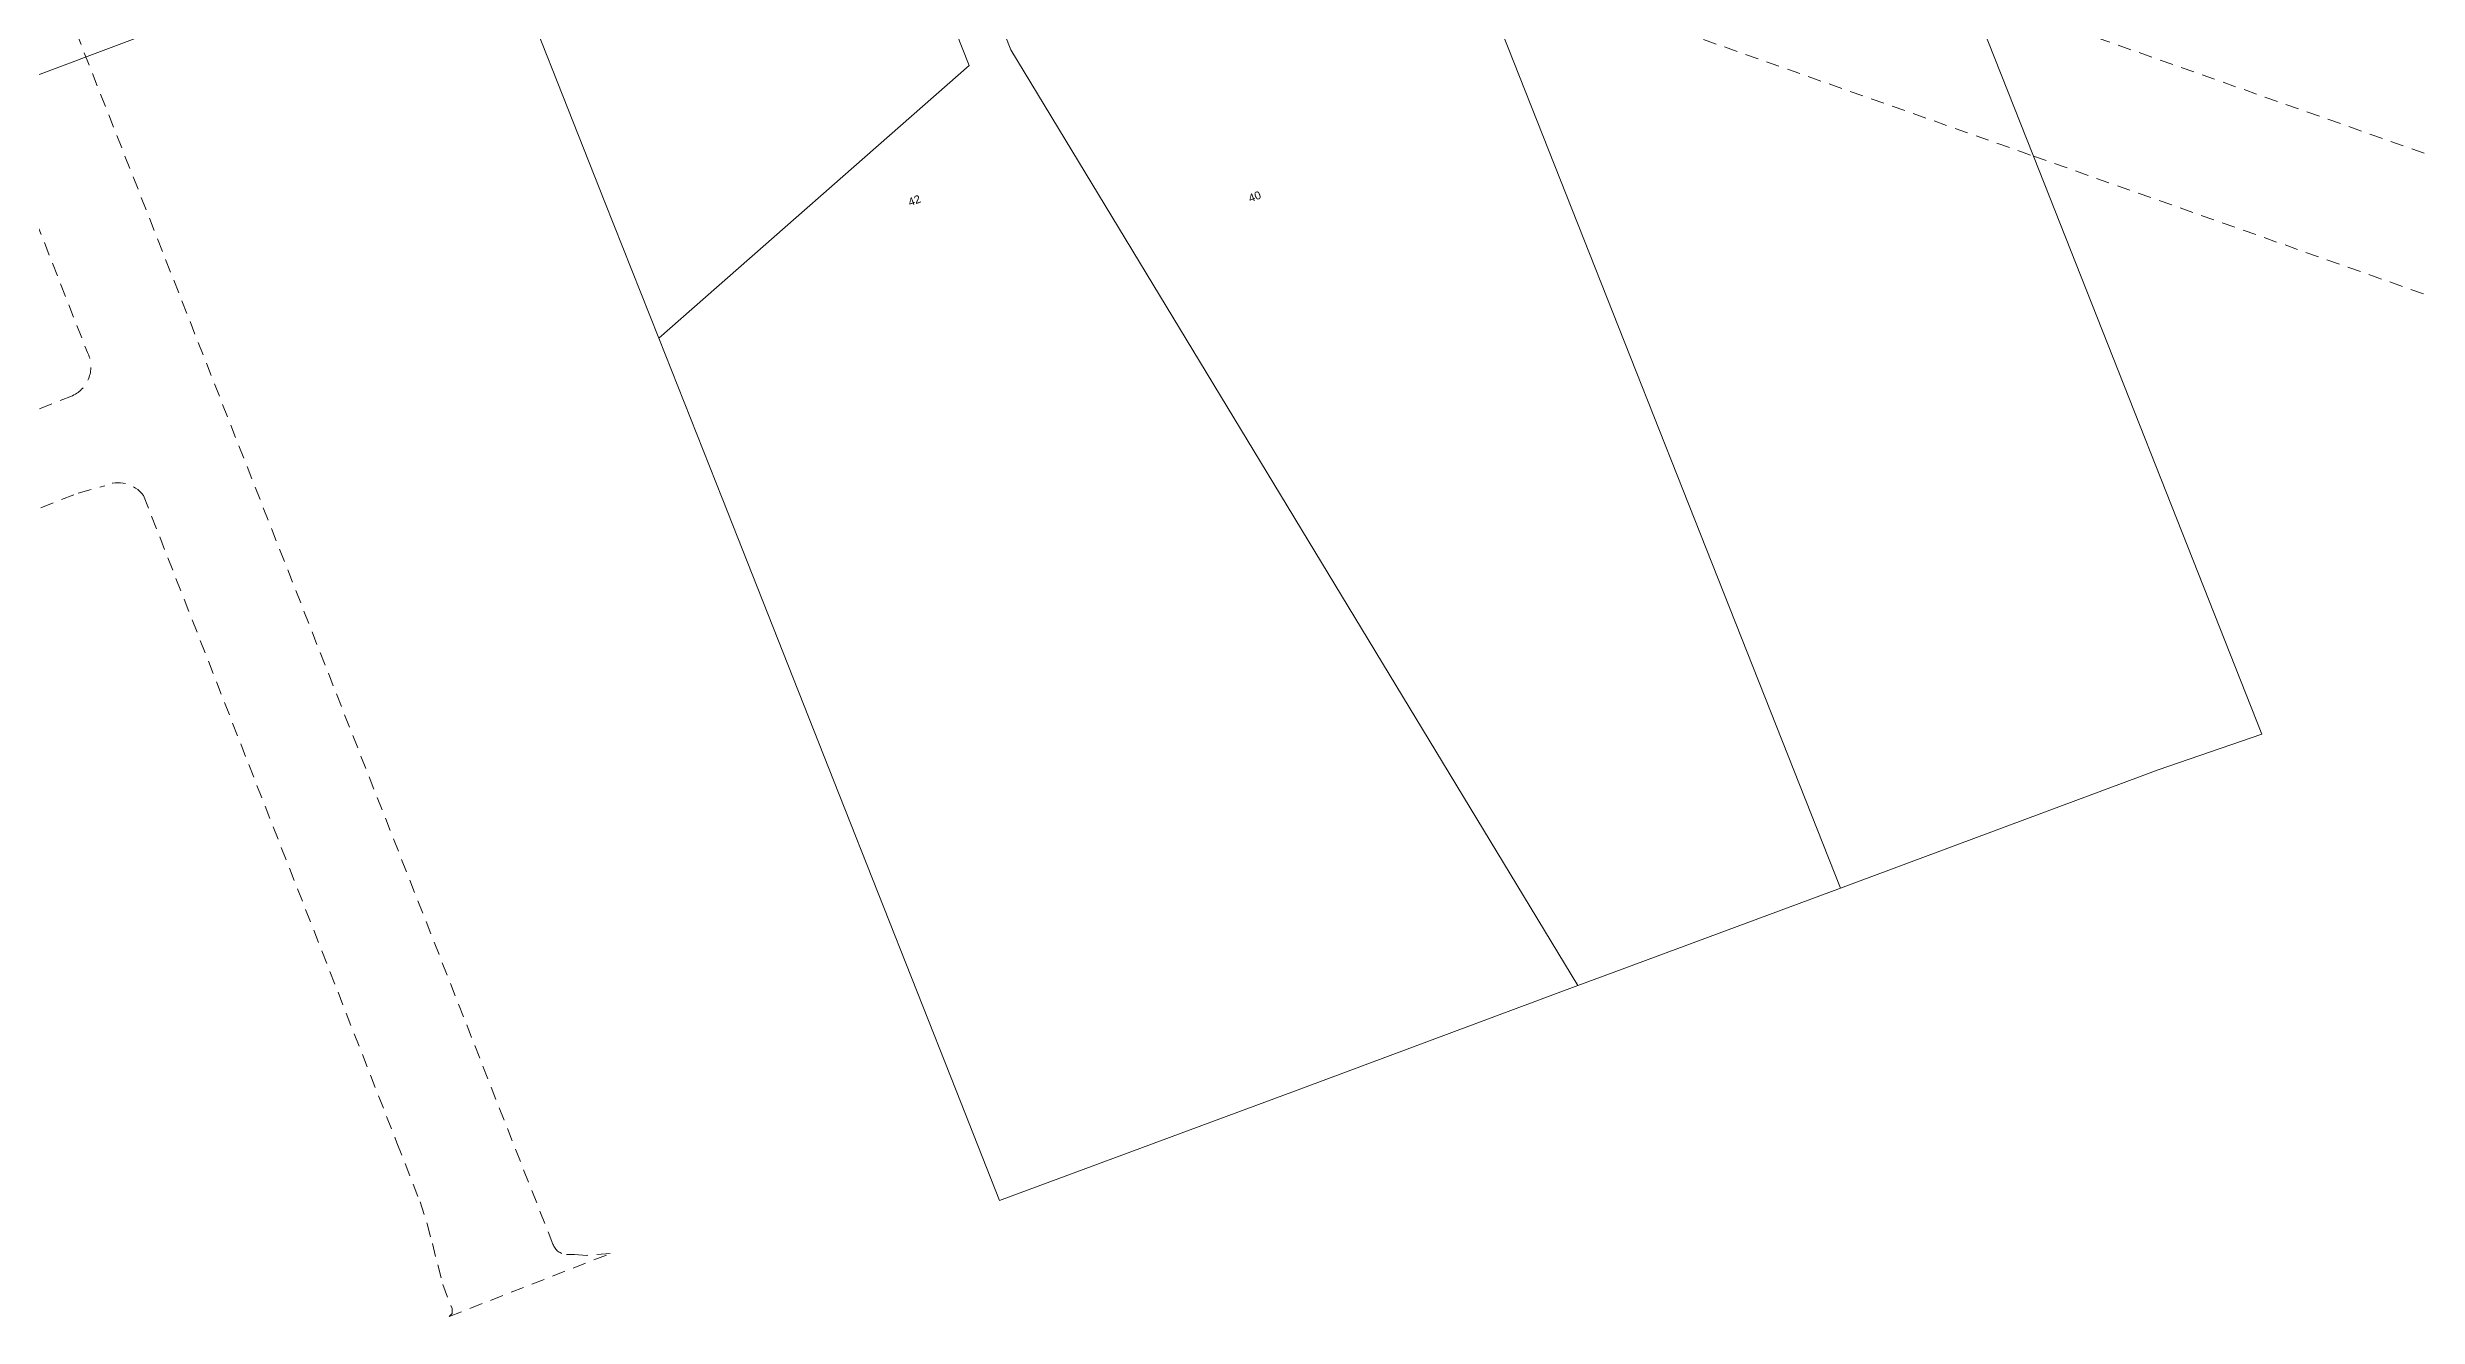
# Model space of a CAD drawing. Header units: metres. Extents: x 308997 to 310798, y 6265909 to 6266857.
# Drawn here: x 309371 to 309904, y 6266010 to 6266295 of the extents above; entities that cross this region are included whole.
import ezdxf

# ---------------------------------------------------------------- set-up
doc = ezdxf.new("R2010")
doc.units = ezdxf.units.M
doc.linetypes.add('Dash', pattern=[5, 3, -2])
for name, color, linetype, lineweight in [('Cadastre Developer_SP_EXT', 9, 'Continuous', 5), ('Cadastre Easements_SP_EXT', 9, 'Continuous', 5), ('Cadastre Land Parcels_SP_EXT', 9, 'Continuous', 5)]:
    doc.layers.add(name, color=color, linetype=linetype, lineweight=lineweight)
doc.styles.get("Standard").update_dxf_attribs({"font": 'arial.ttf'})

msp = doc.modelspace()

# ---------------------------------------------------------------- linework, layer by layer
at = {"layer": 'Cadastre Developer_SP_EXT', "linetype": 'Dash'}
for points in [[(309298.97, 6266433.09), (309379.83, 6266226.86), (309379.83, 6266226.86, -0.422557), (309376.48, 6266217.11), (309376.48, 6266217.11), (309344.92, 6266204.67)], [(309364.69, 6266190.09), (309377.78, 6266195.2), (309383.73, 6266196.87), (309383.73, 6266196.87, -0.358424), (309392.45, 6266194.64), (309392.45, 6266194.64), (309449.45, 6266049.07), (309454.65, 6266035.8), (309456.23, 6266030.79), (309457.44, 6266026.42), (309459.76, 6266017.14), (309461.89, 6266011.75), (309461.89, 6266010.64), (309461.17, 6266009.96), (309497.39, 6266024.12), (309492.16, 6266023.73), (309489.37, 6266023.92), (309487.61, 6266023.92), (309487.61, 6266023.92, -0.305005), (309484.55, 6266026.24), (309484.55, 6266026.24), (309328.3, 6266423.48)]]:
    msp.add_lwpolyline(points, format="xyb", dxfattribs=at)
at = {"layer": 'Cadastre Easements_SP_EXT', "linetype": 'Dash'}
msp.add_lwpolyline([(309929.07, 6266263.33), (309803.06, 6266307.79), (309676.99, 6266352.28), (309559.32, 6266393.82), (309546.73, 6266398.29), (309534.15, 6266402.78), (309424.86, 6266441.32), (309394.53, 6266451.95), (309351.06, 6266435.64), (309439.35, 6266404.67), (309548.65, 6266366.09), (309561.22, 6266361.6), (309573.82, 6266357.12), (309666.33, 6266324.43), (309691.51, 6266315.54), (309817.6, 6266271), (309943.62, 6266226.48)], dxfattribs=at)
at = {"layer": 'Cadastre Land Parcels_SP_EXT', "linetype": 'Continuous'}
for points in [[(309625.08, 6266538.46), (309606.24, 6266531.37), (309676.99, 6266352.28), (309685.2, 6266331.5), (309691.51, 6266315.54), (309774.19, 6266106.36), (309845.66, 6266132.93), (309868.99, 6266140.98), (309817.6, 6266271), (309803.06, 6266307.79), (309774.62, 6266379.76), (309698.97, 6266351.38), (309625.08, 6266538.46)], [(309573.82, 6266357.12), (309559.32, 6266393.82), (309518.05, 6266498.3), (309508.61, 6266494.78), (309546.73, 6266398.29), (309561.22, 6266361.6), (309587.56, 6266294.93), (309715.12, 6266084.4), (309721.04, 6266086.6), (309774.19, 6266106.36), (309691.51, 6266315.54), (309685.2, 6266331.5), (309666.33, 6266324.43), (309596.99, 6266298.45), (309573.82, 6266357.12)], [(309578.16, 6266291.42), (309548.65, 6266366.09), (309534.15, 6266402.78), (309499.19, 6266491.24), (309417.28, 6266460.49), (309424.86, 6266441.32), (309439.35, 6266404.67), (309443.59, 6266393.92), (309469.93, 6266327.3), (309471.37, 6266323.59), (309496.24, 6266260.67), (309508.36, 6266230.05), (309578.16, 6266291.42)], [(309653.39, 6266061.43), (309715.12, 6266084.4), (309587.56, 6266294.93), (309561.22, 6266361.6), (309546.73, 6266398.29), (309508.61, 6266494.78), (309499.19, 6266491.24), (309534.15, 6266402.78), (309548.65, 6266366.09), (309578.16, 6266291.42), (309508.36, 6266230.05), (309522.59, 6266194.05), (309548.91, 6266127.43), (309575.24, 6266060.81), (309585.01, 6266036.08), (309653.39, 6266061.43)], [(309469.93, 6266327.3), (309443.59, 6266393.92), (309254.64, 6266322.94), (309257.11, 6266316.94), (309271.18, 6266286.42), (309286.22, 6266258.3), (309469.93, 6266327.3)]]:
    msp.add_lwpolyline(points, close=True, dxfattribs=at)

# ---------------------------------------------------------------- texts
at = {"layer": 'Cadastre Land Parcels_SP_EXT'}
for s, rotation, p in [('42', 20.7486, (309564.86, 6266259.69)), ('40', 20.5413, (309641.4, 6266260.58))]:
    msp.add_text(s, height=1.8, rotation=rotation, dxfattribs=at).set_placement(p)

doc.saveas('drawing.dxf')
